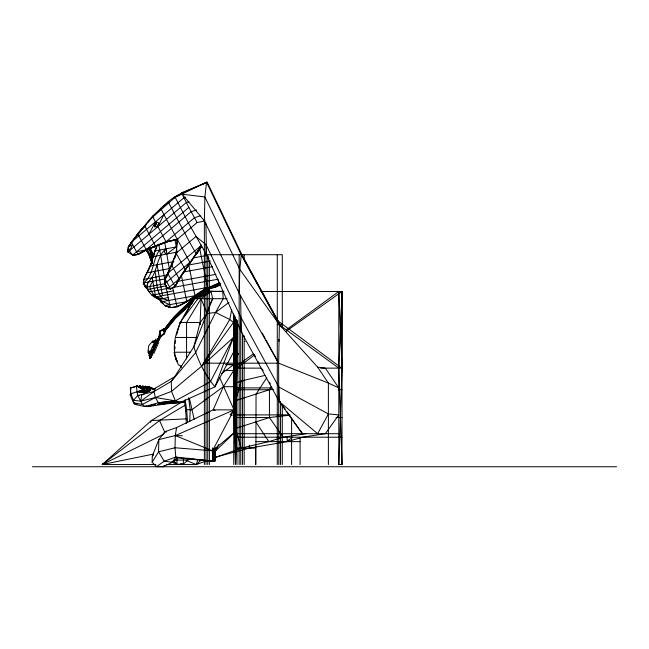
<?xml version="1.0" encoding="UTF-8"?>
<svg xmlns="http://www.w3.org/2000/svg" width="649" height="649" viewBox="0 0 649 649"><rect width="100%" height="100%" fill="white"/><g stroke="black" fill="none" stroke-linecap="round" stroke-linejoin="round"><path stroke-width="0.97" d="M150.471 257.637L152.426 263.145L152.45 252.85L150.406 248.713M237.177 320.492L236.228 432.51L233.616 432.51M277.772 320.809L341.804 368.137L342.015 291.49L260.825 291.49M255.884 464.554L256.047 394.162L266.698 377.783M210.828 460.595L212.734 461.244L212.458 450.804L175.303 435.576L158.827 439.608L152.304 456.133L152.15 462.25L156.555 466.647L162.931 466.745L172.48 462.25L177.25 457.967L212.734 461.244L212.702 451.112M142.131 228.61L131.325 242.231L137.904 254.343L146.293 249.768L137.629 233.656L152.791 216.944L174.987 197.426L206.552 182.255L241.274 254.708L279.37 324.646L278.64 363.18L278.843 464.554M160.79 336.734L164.53 333.829L165.633 329.911L165.089 328.629L163.767 328.8L159.816 330.982C159.549 331.964 157.715 344.708 160.035 333.164M187.959 458.113L187.934 460.052L183.343 464.197L176.926 464.23L177.015 458.17M183.424 458.137L183.343 464.197L180.609 463.702M152.15 462.25L158.575 451.818L174.995 447.769L212.458 450.804L234.403 432.51L233.551 313.556M204.378 464.554L204.378 220.782L204.881 196.972L206.552 182.255L207.201 182.255L241.931 254.708L280.952 326.423M203.324 184.032L206.877 182.255L181.769 192.923L182.158 194.221L204.881 196.972L239.814 269.424L279.37 324.646L317.653 367.172L325.319 368.137L338.81 387.907L328.386 383.08L278.64 363.18L239.157 293.243L239.814 269.424L241.274 254.708L280.019 324.646L276.685 319.624M166.744 275.079L143.559 279.394L143.421 282.988L145.53 287.329L147.558 289.211M234.816 316.704L236.966 368.137L233.762 464.554L233.762 314.684M285.982 331.42L342.015 291.49L342.015 464.554L338.81 464.554L342.015 368.137L338.81 291.49L286.29 329.814M189.743 421.655L190.198 409.811L188.624 397.756M235.782 319.73L233.762 368.137L236.966 464.554L236.966 320.736M342.015 464.554L338.81 368.137L342.015 291.49M206.285 460.474L215.127 461.058L215.663 447.94M132.72 255.138L127.934 252.039L128.275 247.123L131.325 242.231L183.854 197.84L185.728 197.158M146.049 250.222L137.904 254.343C150.179 247.496 163.41 241.858 177.282 239.343L176.293 253.183L171.701 265.035L165.041 278.9L164.53 283.613L167.361 288.586L170.663 288.862L175.092 286.558C182.369 271.899 193.37 259.543 201.514 245.411L167.637 273.343L165.041 278.9L170.549 288.862L175.214 286.558L179.57 278.705L201.547 246.239M176.69 253.183L176.869 251.204M189.102 201.758L186.279 202.561L127.934 252.039L128.397 247.123L131.414 242.231M223.556 291.352L211.014 291.352L194.854 298.694C182.028 317.166 166.858 341.966 178.41 364.689L181.355 366.604M151.444 263.137L143.794 279.394L143.421 282.988C143.672 275.411 150.154 269.659 151.452 262.204M174.435 350.371L174.881 346.501M175.214 343.597L175.546 340.684M127.934 252.039L128.526 247.123L131.163 243.042M147.915 352.35L148.718 345.73L153.018 340.676M165.171 279.841L164.692 283.613L167.466 288.586M155.955 341.106L154.486 340.887L152.564 342.242L154.819 341.22L152.564 342.242L153.18 341.561C155.281 339.184 158.21 344.27 158.616 339.889L156.068 340.749M130.53 395.111L130.765 393.326M160.79 208.256L163.946 214.657L157.91 226.606L154.738 226.842L155.419 221.893L152.547 216.125C162.161 207.607 171.206 196.631 183.732 192.656M170.776 288.862L167.572 288.586L164.862 283.613L165.138 281.723L158.737 244.178M174.492 350.419L174.905 347.58M234.403 409.868L213.156 409.868L176.544 427.602L175.303 435.576L174.995 447.769L175.798 457.05L172.48 462.25L164.229 461.196L156.555 466.647M144.662 393.781L141.766 394.673L140.711 401.163L142.35 404.432L145.043 406.599L158.397 402.729L175.368 400.839L210.39 381.701L233.453 337.456L234.403 337.456M175.084 240.106L176.236 246.912L165.868 248.851C155.695 257.458 157.926 273.318 148.223 282.055C144.841 290.006 152.101 297.128 159.2 299.238L168.237 297.615L170.363 307.585L177.072 306.782L187.245 301.574L204.305 290.168M130.741 391.923L130.189 394.892L133.532 402.81L135.227 404.465L145.043 406.599L146.812 406.014M231.693 309.597L229.795 319.511L201.725 366.125L171.523 391.379L155.354 397.529L140.711 401.163L133.451 400.344L130.887 393.813L130.408 387.915L137.353 385.993L144.062 388.897L144.143 389.789L139.778 391.988L147.404 390.252L147.088 389.051L140.379 386.147L137.629 386.658M150.398 248.429L167.264 241.785L166.047 241.785L157.91 226.606L158.705 222.688L155.419 221.893L149.027 234.086M153.026 257.986L154.908 250.944L156.774 246.588M150.227 356.528L149.554 357.972L152.353 350.963M151.663 354.24L149.521 352.926L148.589 350.711L148.856 353.137L150.974 355.157M150.86 356.812L150.73 357.364L151.095 356.812M176.65 334.916L180.008 322.472L197.977 298.694L211.014 291.352L212.685 298.694L193.848 346.761L174.703 376.696L171.247 381.377L154.032 391.534L140.711 401.163L137.718 395.501L136.282 385.936L144.062 388.897M156.936 245.72L154.73 250.944L152.32 259.389M153.772 255.641L154.819 251.885M150.746 356.439L150.536 357.193L151.274 355.457M176.228 357.794L175.774 359.416L177.591 361.598M236.698 357.899L238.069 353.551M164.019 328.962L160.465 331.404L159.256 337.229M150.463 357.023L150.219 357.883L150.738 357.023M150.657 356.463L150.617 356.893M150.106 356.512L149.878 357.291L150.357 356.512M159.232 337.658L159.443 336.945L158.997 337.658M150.317 356.999L150.527 356.269M236.609 396.896L241.25 380.979L264.889 375.43M150.381 357.51L150.609 356.747M150.219 357.356L149.951 358.24L150.511 357.356M159.857 337.959L160.076 337.245L159.622 337.959M151.598 262.204L147.258 272.726M184.543 400.474L183.935 402.404L157.472 404.53M166.282 464.554L196.266 464.554L197.75 459.954M154.738 226.842L156.02 223.029M156.652 340.603L155.89 339.021L148.718 355.514L149.895 355.117M174.703 376.696L155.2 388.264L154.032 391.534L155.354 397.529L158.388 402.721L161.358 404.092L180.527 402.404L214.957 386.828L233.51 352.22L234.403 352.22M155.192 388.264L154.032 391.534L137.718 395.501L133.451 400.344L133.532 402.81L142.35 404.432L155.387 397.504L175.368 400.839L180.527 402.404L182.158 401.277M158.956 337.894L159.24 337.107L157.593 340.076M159.524 337.164L159.24 337.942M236.463 339.354L237.169 337.456L236.228 337.456M158.794 342.412L153.708 353.689M148.686 291.109L146.268 287.183L148.223 282.055L164.619 279.005M164.116 433.556L164.838 431.723L176.544 427.602M171.977 265.035L173.429 261.385M174.516 258.651L176.333 254.092M152.547 350.711L149.708 357.648L150.252 356.796M157.066 342.104L150.065 358.216L151.371 355.214M157.95 340.303L158.81 338.194M150.819 354.808L149.757 357.502L152.304 351.19M157.212 342.502L156.871 343.264L154.64 341.585L152.564 342.242L154.624 340.798M150.949 354.176L149.846 357.064L150.317 356.317M150.406 355.79L150.998 354.33M157.91 340.133L159.062 337.229L154.154 347.142M158.461 340.538L159.597 337.658L158.007 340.538M158.567 340.303L159.743 337.334L158.105 340.303M158.616 340.465L159.776 337.553L158.161 340.465M236.496 356.642L237.534 354.184L238.102 354.565M236.552 357.274L237.599 354.776M161.869 335.306L160.546 336.571L163.783 333.408L164.951 330.666M160.23 336.92L158.583 340.717M159.459 338.421L160.189 336.734M151.087 354.76L152.71 350.971M151.55 355.011L155.354 346.712M153.221 351.012L160.847 335.217M153.196 351.596L150.649 357.907L152.142 355.165M158.534 340.141L159.597 337.464L158.096 340.141M151.501 354.565L152.564 352.115M160.408 336.198L158.559 340.474M159.589 338.746L160.66 336.279M155.079 250.944L156.596 247.464M150.917 354.727L157.204 340.887M151.347 354.825L152.986 351.068M151.615 354.33L152.645 351.969M151.712 354.719L153.156 351.393M151.079 354.427L152.166 351.936M151.655 354.5L157.78 341.269M150.552 422.377L151.371 420.536L181.452 402.193M154.373 346.355L149.538 357.761L150.073 356.901M154.576 346.461L152.499 351.085L154.616 346.461M152.474 350.841L160.311 334.779M186.368 423.578L185.776 411.677L186.693 409.665L185.111 399.695M151.46 354.581L160.774 334.9M151.915 349.308L150.39 352.585L150.933 353.332M152.986 351.174L157.715 341.123M129.922 250.246L132.55 244.616L128.275 247.123C132.023 260.111 137.223 254.57 146.755 249.768M152.831 351.312L155.054 346.558M212.337 451.939L212.799 451.242L215.695 450.804L218.664 444.46M175.214 286.558L167.637 273.343L176.139 253.183L177.282 239.343L163.946 214.657M154.592 343.589L152.669 347.661L153.383 347.986M152.418 351.068L154.259 347.183M153.107 350.29L154.527 347.296M154.024 348.967L154.762 347.418M156.896 342.023L158.697 338.259M157.131 342.169L158.867 338.34M156.368 342.672L160.157 335.111M156.685 343.086L157.739 340.879M157.05 343.078L158.518 340.019M165.292 278.9L167.588 274.138M167.969 273.343L169.17 270.852M169.973 269.189L171.571 265.863M156.425 342.794L159.735 335.987M154.486 346.412L156.579 342.072M156.498 341.95L160.141 334.892M155.208 346.753L160.903 335.411M154.973 345.73L156.06 343.524M165.406 278.9L167.758 274.138M168.148 273.343L168.967 271.68M166.728 276.515L167.904 274.138M223.272 298.629L215.606 312.445L195.438 352.91L171.247 381.377L171.523 391.379L175.368 400.839L158.388 402.721L183.935 402.404L179.992 402.072M157.504 340.303L158.567 338.194M151.039 356.642L151.752 355.214M164.302 332.531L165.633 329.911M157.739 340.465L158.794 338.38M151.623 355.571L150.252 358.086L157.277 342.364M212.685 298.694L209.96 303.951L207.088 313.548L200.135 322.472L193.848 346.761C198.164 361.128 205.271 375.333 214.957 386.828L233.453 337.456L201.725 366.125L233.421 322.472L234.403 322.472M201.377 245.103L200.971 245.411C193.069 259.6 182.028 271.858 174.97 286.558L170.549 288.862M158.924 338.421L160.822 335.006M212.734 461.244L212.458 450.804L234.046 409.868L219.646 377.669M184.34 316.582L193.962 298.775M192.136 303.229L193.102 301.444M215.517 457.099L249.362 448.11L287.142 441.628L302.442 437.207L325.319 433.702L338.81 414.898L328.386 413.94L317.653 433.702L279.37 401.707L241.274 331.769L206.552 254.708L188.34 222.875L174.889 196.761M152.255 277.772L152.783 281.204L149.781 286.485C150.487 291.385 153.886 295.279 157.326 298.605L160.327 299.011L162.558 301.534L169.681 304.673L187.245 301.574M196.193 253.662L200.971 245.411M306.044 433.702L283.11 437.207L269.44 417.55L269.44 389.741L271.542 386.423M146.333 224.213L137.848 233.656L128.397 247.123L137.969 233.656L142.415 228.61M233.754 370.433L223.337 386.715L213.156 409.868L215.062 410.411M151.712 354.021L151.225 354.67L149.83 353.81L148.491 351.677L148.589 350.711L148.743 351.823L150.341 353.64M153.245 295.79L157.821 298.605L158.145 298.118M287.142 436.712L287.142 441.628L288.221 439.99M238.037 353.34L237.802 353.689M164.692 242.045L165.868 248.851L159.719 250.011C152.053 259.778 154.381 275.062 143.307 282.988L145.53 287.329L146.463 287.183M170.427 322.196L165.365 328.597M170.914 322.723L171.969 321.287M170.07 322.602L171.636 320.484M169.17 324.906L175.214 317.458L193.069 301.063M146.642 224.156L131.325 242.231M163.662 331.671C170.557 321.539 178.605 312.347 188.048 304.47C197.312 295.173 207.745 287.345 220.311 283.459M163.199 330.99C170.192 320.955 178.288 311.853 187.642 303.935C196.907 294.646 207.331 286.834 219.865 282.923M230.233 414.565L234.046 409.868L175.303 435.576L182.328 435.747M152.547 216.125L143.445 227.101M165.779 328.005L168.505 324.719M165.771 329.213L166.988 327.761M165.479 330.171L172.082 321.231L181.022 311.958M143.745 227.101L146.309 224.14M148.159 221.95L149.392 220.498M151.866 217.577L161.569 208.256M172.18 320.071L173.299 318.764M163.556 330.284L173.883 317.053L191.942 299.96L201.06 292.212L207.25 287.84L213.059 286.144L217.666 283.694M173.048 320.046L178.175 314.749M165.373 330.365L175.457 318.221L185.468 308.827M215.695 450.804L234.419 432.64M197.077 296.561L198.416 295.295M183.351 308.973L184.551 307.853M192.85 300.949L174.346 318.586L164.473 331.647L175.198 318.586L192.08 302.88M184.17 308.94L194.14 299.862M152.304 456.133L153.626 454.917M162.931 466.745L164.254 465.528M186.247 460.384L196.266 464.554L201.45 459.784M184.624 307.61L187.537 304.941M190.449 302.548L192.591 300.609M157.326 298.605L157.877 298.118M186.506 418.856L151.371 420.536L102.25 464.554L155.849 464.554M163.053 206.974L169.008 201.839M239.157 293.243L204.378 220.782L182.158 194.221L188.859 207.445L132.599 255.138L138.034 254.343L146.52 249.768M195.519 298.678L208.029 288.935M166.047 241.785L194.44 217.739L200.16 215.874M192.445 300.422L193.816 299.254M196.972 297.437C203.356 290.492 212.053 287.629 220.433 284.14M204.857 220.976L197.101 222.534L177.282 239.343L189.946 262.293L190.652 262.293L188.413 264.167M131.504 242.231L133.021 240.974M189.946 262.293L164.862 283.613M179.57 278.705L167.572 288.586M177.956 279.857L179.343 278.705M287.142 441.628L292.472 437.191M185.16 405.179L159.532 420.536L102.25 464.554L153.48 454.081M173.478 198.456L174.97 197.328M203.34 291.474L211.014 291.352L201.093 298.694L207.088 313.548L215.606 312.445L229.04 302.28M153.505 256.582L166.769 254.035L176.236 246.912L176.852 250.368M236.966 368.137L254.643 354.898M221.804 373.426L233.64 364.689L225.787 364.446M253.159 353.989L233.762 368.137L261.044 368.137M169.681 304.673L164.838 305.614L170.517 307.585C187.456 307.026 197.288 288.643 213.48 286.355M103.889 463.378L102.25 464.554L163.499 434.319M176.95 306.782L187.026 301.574L206.366 288.537M204.492 291.644L209.067 288.432L216.62 285.763M207.688 289.454L209.278 288.343M209.586 288.935L205.684 291.669L209.481 288.975L215.663 287.077L219.143 285.227M162.648 329.935L164.051 328.962M178.913 195.179L182.166 192.923M194.83 298.289L206.958 291.433L223.41 291.466M175.709 196.761L178.28 195.325M179.992 194.359L181.704 193.402M215.476 287.15L218.81 285.357M214.008 287.15L220.108 284.278M205.457 183.14L207.201 182.255L181.769 192.923M137.839 391.891L144.143 389.789L138.91 391.939M150.041 248.291L166.209 241.785L177.42 239.343M149.351 248.664L166.655 241.785L177.931 239.343M236.561 382.805L241.25 380.979L243.278 380.979M149.343 248.762L167.101 241.785L177.631 239.546M151.615 405.187L147.826 406.599L145.084 406.023M196.266 464.554L207.518 460.441M215.014 457.699L241.25 448.11L268.832 441.628L283.11 437.207M212.564 450.933L212.588 461.058L175.798 457.05L164.229 461.196L158.575 451.818L158.827 439.608L164.838 431.723L166.671 431.958M154.762 340.936L152.564 342.242L154.511 341.415L156.961 343.053M132.323 387.688L137.353 385.993L141.596 388.37M140.646 386.812L143.397 386.301L150.114 389.205L150.422 390.406L145.822 392.296L149.57 391.274M140.882 387.153L143.397 386.301M143.672 386.966L146.423 386.455L153.132 389.359L145.352 386.398M142.991 388.84L143.048 389.733L130.887 393.813L130.189 394.892L130.96 395.387M140.857 392.045L146.325 390.195L146.017 388.994L139.3 386.09M141.936 392.093L147.404 390.252L142.804 392.142L150.422 390.406L144.954 392.247M143.883 392.199L149.351 390.349L149.035 389.149L142.326 386.244M137.799 386.504L140.468 385.993L138.74 386.553M140.46 386.658L143.137 386.147L140.549 386.991M144.078 386.869L145.798 386.301L144.857 386.244M144.938 387.25L148.467 386.455L154.486 388.994M146.747 387.023L148.467 386.455L149.14 388.167M273.375 389.424L269.44 389.741L236.447 400.344M235.514 428.445L269.44 417.55L290.103 415.133M196.679 210.008L191.131 211.679L146.122 249.768L136.444 251.836M209.254 287.937L211.777 287.183M152.45 405.309L147.826 406.599L164.343 404.092M157.821 298.605L159.492 299.238L162.501 303.075M147.42 289.592L165.844 285.885L168.237 297.615M152.483 295.319L153.075 295.19M215.062 286.274L220.636 285.268L219.435 285.268L217.999 279.224L172.699 287.499L173.38 290.857L151.996 295.319L152.872 295.19M137.028 404.108L135.227 404.465L134.465 402.704M244.738 341.569L245.16 341.488M173.948 261.523L150.568 265.944M146.268 287.183L143.307 282.988L148.223 282.055M154.73 250.944L159.719 250.011M169.649 270.536L166.769 254.035L177.161 252.096M169.316 268.597L147.38 272.726M183.562 271.972L212.361 266.69M199.567 247.942L207.526 287.442L155.663 296.893L152.783 281.204M210.244 261.052L188.778 264.979L193.767 289.925L195.106 295.611L195.803 295.611L160.798 301.882L159.2 299.238M193.443 257.904L207.112 255.406M165.422 283.581L145.53 287.329L143.307 282.988M215.93 274.332L177.51 281.366M168.188 288.326L149.319 291.863M215.468 285.99L219.435 285.268M200.565 247.764L202.553 247.399M215.419 286.104L220.035 285.268M166.55 305.298L164.838 305.614L170.663 307.585M185.087 301.931L187.026 301.574M208.556 287.442L210.414 287.109M149.57 353.113L151.339 352.837M154.632 341.496L155.768 341.966M150.974 252.583L152.45 252.85M161.333 301.809L160.798 301.882L164.984 305.557L170.363 307.585M154.973 342.769L155.874 342.704M157.358 404.359L161.366 404.092M153.545 404.773L155.509 404.651M212.831 291.352L204.987 291.466M174.265 460.125L187.934 460.052M204.378 220.782L204.897 220.782M145.068 225.601L144.605 225.601L155.435 246.076L156.474 246.076M137.629 233.656L138.059 233.656M196.923 253.662L196.12 253.662L189.476 241.939L168.18 201.839M204.378 254.708L282.283 254.708L282.283 327.688M172.245 265.035L171.539 265.035L179.116 278.705M185.768 269.481L185.184 269.481L176.139 253.183L195.925 236.512L206.025 244.6L240.747 317.053L278.843 386.991L279.37 401.707L302.329 433.702L300.463 430.263M167.637 273.343L168.302 273.343M204.427 291.49L223.994 291.433M194.854 298.694L227.061 298.694M177.072 306.782L173.38 290.857M236.228 322.472L237.209 322.472M277.277 324.646L282.283 324.646M241.931 331.769L241.274 331.769L240.56 295.222M175.457 337.456L197.223 337.456M190.449 352.22L174.029 352.22L175.774 359.416L177.696 361.631M236.228 352.22L237.112 352.22M204.378 363.18L278.64 363.18L266.098 340.157M225.925 364.689L234.403 364.689M236.228 364.689L236.982 364.689M320.501 368.137L342.015 368.137M224.724 370.433L234.403 370.433M236.228 370.433L236.869 370.433M234.403 386.715L223.337 386.715L191.666 409.868L186.693 409.665L187.569 422.58M236.228 386.715L236.763 386.715M233.762 387.907L271.963 387.907M236.966 389.741L269.44 389.741M338.032 389.741L342.015 389.741M278.843 401.707L280.011 401.707M233.762 414.898L289.056 414.898M236.966 417.55L269.44 417.55M336.036 417.55L342.015 417.55M233.762 433.702L338.81 433.702M236.966 437.207L342.015 437.207M255.884 441.628L300.081 441.628M235.514 448.11L255.56 448.11L255.56 464.554M32.45 466.745L616.55 466.745M236.966 354.167L237.534 354.184M130.538 394.357L130.408 387.915L131.487 387.972M146.017 388.994L147.088 389.051M149.035 389.149L150.114 389.205M136.752 391.834L146.909 392.353M141.766 394.673L143.21 394.746M137.718 395.501L139.154 395.574M176.528 402.056L180.527 402.404M187.626 458.64L190.571 458.932M192.534 459.127L197.442 459.606M199.413 459.8L204.321 460.279M210.114 460.49L212.118 460.717M168.781 300.382L155.663 296.893L160.327 299.011M154.454 341.131L155.809 341.471M230.346 414.76L232.253 415.303M210.714 460.409L212.588 461.058M180.974 322.813L180.008 322.472L200.135 322.472L201.093 298.694L186.571 322.472L186.579 358.929M152.085 347.247L153.497 347.807M171.587 462.096L176.926 464.23L175.068 462.007M148.378 386.763L153.537 388.938M139.519 385.936L141.239 386.658M151.533 354.184L149.311 352.878L148.589 350.711L148.881 353.299L150.933 355.376M215.606 312.445L229.795 319.511L233.421 322.472M278.843 386.991L328.386 413.94M136.282 385.936L143.048 389.733M163.783 333.408L164.53 333.829M160.546 331.404L159.816 330.982L160.465 331.404M175.798 457.05L177.25 457.967M279.013 324.508L338.81 368.137M151.095 355.222L149.075 353.364L148.589 350.711L148.645 351.904L150.106 353.989M163.142 298.475C155.054 292.139 157.593 280.165 154.803 271.298M161.066 301.882L163.159 303.724M173.202 460.822L176.926 464.23M147.623 289.592L148.889 291.109M154.665 341.423L155.703 342.85M282.299 404.992L285.154 409.089M286.874 411.555L302.329 433.702M143.534 282.988L145.003 285.081M317.653 367.172L328.386 383.08L328.386 464.554M255.884 421.972L268.832 441.628M145.806 249.541L148.848 254.384L151.971 263.145L151.834 252.85L149.319 247.894M149.724 248.875L151.834 252.85L149.911 254.23L148.848 254.384L146.001 249.67M213.294 449.335L213.74 451.939M146.836 248.721L149.911 254.23L151.971 263.145L151.574 252.429M197.101 222.534L188.859 207.445M262.245 333.075L265.133 338.389M254.457 354.784L255.422 356.561M258.318 361.866L259.284 363.643M262.172 368.948L263.137 370.725M269.4 382.229L270.365 383.997M155.419 221.893L157.91 226.606M148.37 248.267L151.144 253.589L151.971 263.145L148.589 253.962M149.83 247.991L152.093 252.429L152.426 263.145L151.46 259.535M149.651 354.614L150.097 355.522M207.615 255.625L208.856 258.375M159.532 420.536L164.887 432.502M150.69 257.888L151.558 260.517M235.79 429.387L241.25 448.11M150.503 257.734L151.971 263.145L151.574 260.265M194.165 419.303L189.419 398.291M130.408 387.915L130.855 389.619M238.11 353.705L238.215 354.159M186.798 301.574L181.339 275.144M162.51 295.628L157.05 264.678M165.56 284.351L165.844 285.885M151.444 260.225L151.971 263.145M165.868 248.851L166.769 254.035M152.101 261.198L152.426 263.145L152.199 259.324M151.501 256.428L152.426 263.145M184.47 400.62L185.776 411.677M213.318 451.242L214.138 461.244L213.992 449.205M181.136 365.533L181.29 367.537M222.704 291.352L223.232 298.694M205.838 222.769L206.552 254.708M213.626 448.938L213.699 450.933M214.965 448.07L215.127 461.058M212.45 447.94L212.458 450.804M338.81 291.49L338.81 464.554M300.081 437.702L300.081 464.554M291.596 417.988L291.596 464.554M282.283 405.43L282.283 464.554M280.546 401.707L280.546 464.554M278.843 339.362L278.843 341.35M277.277 254.708L277.277 464.554M249.362 445.157L249.362 448.11M244.162 254.708L244.162 259.778M244.162 335.809L244.162 464.554M242.458 333.091L242.458 464.554M240.747 317.053L240.747 464.554M239.157 254.708L239.157 464.554M236.228 319.503L236.228 432.51M235.603 319.811L235.514 464.554M235.311 318.472L235.311 432.51M235.027 316.801L235.027 432.51M234.403 315.536L234.403 432.51M209.376 260.793L209.376 352.026M209.376 354.054L209.376 464.554M207.729 255.722L207.729 464.554M206.025 244.6L206.025 464.554M200.135 322.472L200.135 324.476L200.135 322.472M166.574 252.096L166.428 252.51A1.809 1.111 -89.3 0 1 164.87 252.883A1.809 1.111 -89.3 0 1 164.659 250.352L165.114 249.768A1.809 1.111 -89.3 0 1 165.966 249.743L166.217 249.97A1.809 1.111 -89.3 0 1 166.574 252.096M201.458 246.239L196.85 253.662L201.539 246.239"/></g></svg>
